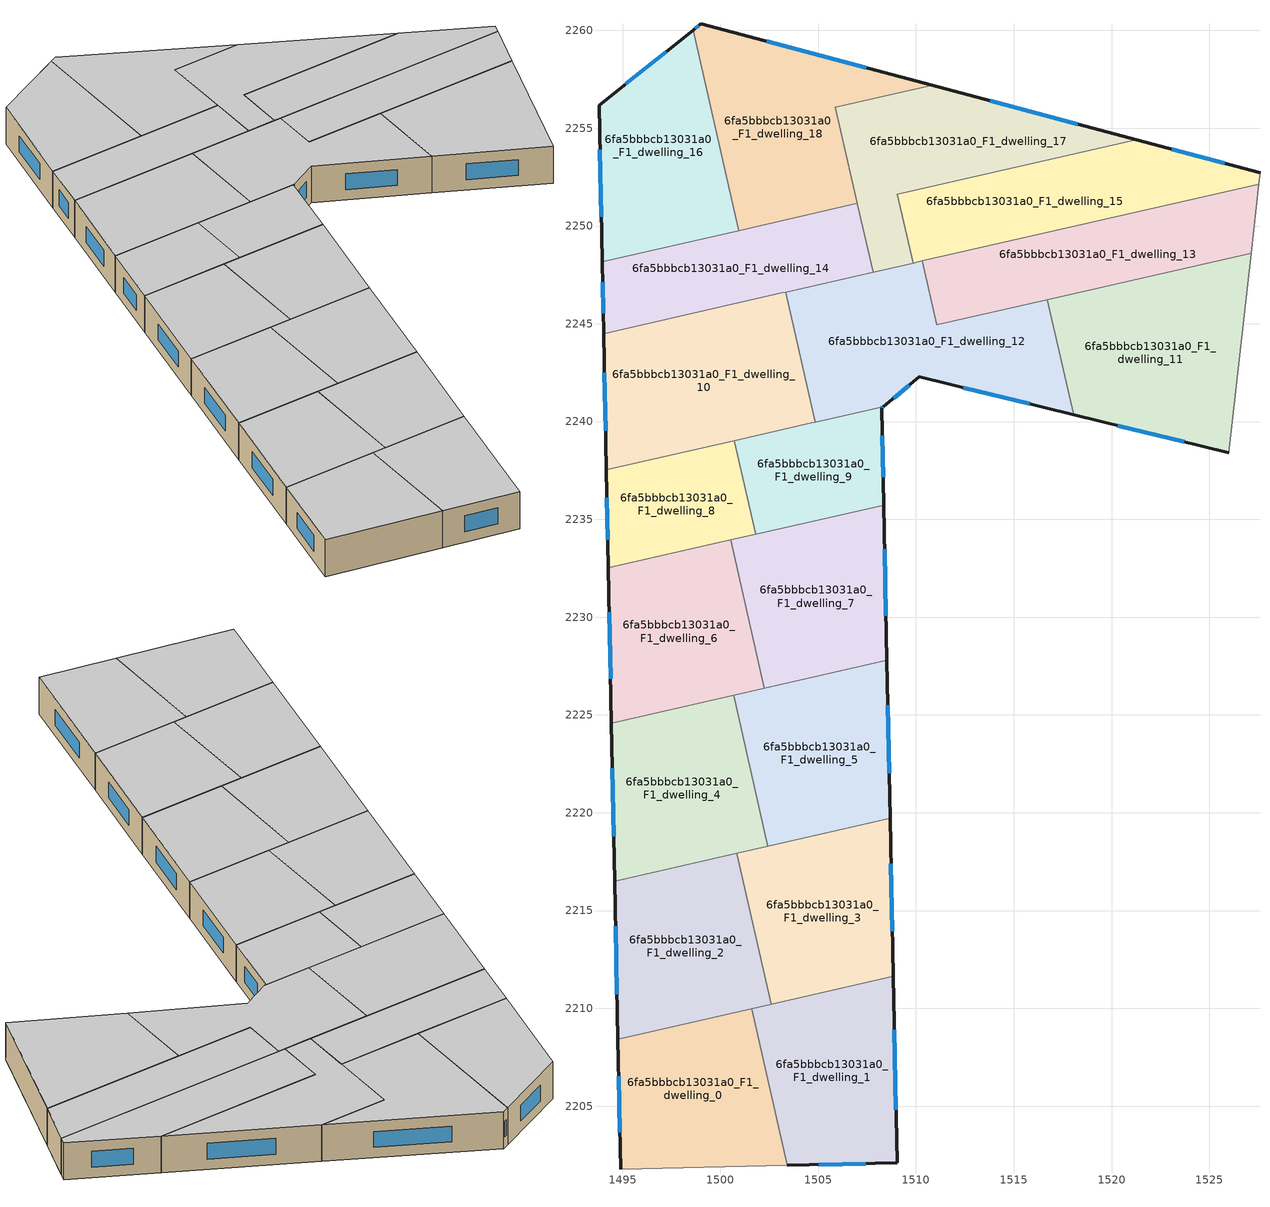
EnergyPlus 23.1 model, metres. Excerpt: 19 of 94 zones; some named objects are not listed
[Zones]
6fa5bbbcb13031a0_F1_dwelling_0
 floor to 6fa5bbbcb13031a0_F0_dwelling_0 (EU_floor_Construction): 1501.61,2209.98 1503.43,2201.97 1494.9,2201.78 1494.76,2208.42 z3
 wall outside (EU_wall_Construction): 1494.76,2208.42 1494.9,2201.78 z3:6
 wall adiabatic (EU_wall_Construction): 1494.9,2201.78 1503.43,2201.97 z3:6
 wall to 6fa5bbbcb13031a0_F1_dwelling_1 (EU_wall_Construction): 1503.43,2201.97 1501.61,2209.98 z3:6
 wall to 6fa5bbbcb13031a0_F1_dwelling_2 (EU_wall_Construction): 1501.61,2209.98 1494.76,2208.42 z3:6
 window (EU_Window_Construction): 1494.8,2206.52 1494.86,2203.68 z3.86:5.14
 ceiling to 6fa5bbbcb13031a0_F2_dwelling_0 (EU_floor_Construction): 1503.43,2201.97 1501.61,2209.98 1494.76,2208.42 1494.9,2201.78 z6
6fa5bbbcb13031a0_F1_dwelling_1
 floor to 6fa5bbbcb13031a0_F0_dwelling_1 (EU_floor_Construction): 1508.84,2211.63 1509.03,2202.1 1503.43,2201.97 1501.61,2209.98 z3
 wall outside (EU_wall_Construction): 1503.43,2201.97 1509.03,2202.1 1508.84,2211.63 z3:6
 wall to 6fa5bbbcb13031a0_F1_dwelling_3 (EU_wall_Construction): 1508.84,2211.63 1502.6,2210.2 z3:6
 wall to 6fa5bbbcb13031a0_F1_dwelling_2 (EU_wall_Construction): 1502.6,2210.21 1501.61,2209.98 z3:6
 window (EU_Window_Construction): 1505.03,2202.01 1507.43,2202.06 / 1508.98,2204.82 1508.9,2208.91 z3.86:5.14
 ceiling to 6fa5bbbcb13031a0_F2_dwelling_1 (EU_floor_Construction): 1509.03,2202.1 1508.84,2211.63 1501.61,2209.98 1503.43,2201.97 z6
6fa5bbbcb13031a0_F1_dwelling_10
 floor to 6fa5bbbcb13031a0_F0_dwelling_10 (EU_floor_Construction): 1503.34,2246.62 1504.86,2239.97 1504.66,2239.93 1494.17,2237.53 1494.03,2244.5 1503.15,2246.58 z3
 wall outside (EU_wall_Construction): 1494.03,2244.5 1494.17,2237.53 z3:6
 wall to 6fa5bbbcb13031a0_F1_dwelling_12 (EU_wall_Construction): 1504.86,2239.97 1503.34,2246.62 z3:6
 wall to 6fa5bbbcb13031a0_F1_dwelling_14 (EU_wall_Construction): 1503.34,2246.62 1503.15,2246.58 1494.03,2244.5 z3:6
 wall to 6fa5bbbcb13031a0_F1_dwelling_9 (EU_wall_Construction): 1500.71,2239.03 1504.66,2239.93 1504.86,2239.97 z3:6
 wall to 6fa5bbbcb13031a0_F1_dwelling_8 (EU_wall_Construction): 1494.17,2237.53 1500.71,2239.03 z3:6
 window (EU_Window_Construction): 1494.07,2242.51 1494.13,2239.52 z3.86:5.14
 ceiling to 6fa5bbbcb13031a0_F2_dwelling_10 (EU_floor_Construction): 1504.66,2239.93 1504.86,2239.97 1503.34,2246.62 1503.15,2246.58 1494.03,2244.5 1494.17,2237.53 z6
6fa5bbbcb13031a0_F1_dwelling_11
 floor to 6fa5bbbcb13031a0_F0_dwelling_11 (EU_floor_Construction): 1527.13,2248.61 1526,2238.4 1518.07,2240.35 1516.72,2246.24 z3
 wall outside (EU_wall_Construction): 1518.07,2240.35 1526,2238.4 z3:6
 wall to 6fa5bbbcb13031a0_F1_dwelling_12 (EU_wall_Construction): 1516.72,2246.24 1518.07,2240.35 z3:6
 wall adiabatic (EU_wall_Construction): 1526,2238.4 1527.13,2248.61 z3:6
 wall to 6fa5bbbcb13031a0_F1_dwelling_13 (EU_wall_Construction): 1527.13,2248.61 1516.72,2246.24 z3:6
 window (EU_Window_Construction): 1520.33,2239.79 1523.73,2238.96 z3.86:5.14
 ceiling to 6fa5bbbcb13031a0_F2_dwelling_11 (EU_floor_Construction): 1526,2238.4 1527.13,2248.61 1516.72,2246.24 1518.07,2240.35 z6
6fa5bbbcb13031a0_F1_dwelling_12
 floor to 6fa5bbbcb13031a0_F0_dwelling_12 (EU_floor_Construction): 1516.72,2246.24 1518.07,2240.35 1510.18,2242.28 1508.34,2240.77 1504.86,2239.97 1503.34,2246.62 1510.33,2248.21 1511.07,2244.95 z3
 wall outside (EU_wall_Construction): 1508.34,2240.77 1510.18,2242.28 1518.07,2240.35 z3:6
 wall to 6fa5bbbcb13031a0_F1_dwelling_13 (EU_wall_Construction): 1516.72,2246.24 1511.07,2244.95 1510.33,2248.21 z3:6
 wall to 6fa5bbbcb13031a0_F1_dwelling_17 (EU_wall_Construction): 1509.86,2248.11 1507.81,2247.64 z3:6
 wall to 6fa5bbbcb13031a0_F1_dwelling_9 (EU_wall_Construction): 1504.86,2239.97 1508.34,2240.77 z3:6
 wall to 6fa5bbbcb13031a0_F1_dwelling_14 (EU_wall_Construction): 1507.81,2247.64 1503.34,2246.62 z3:6
 wall to 6fa5bbbcb13031a0_F1_dwelling_15 (EU_wall_Construction): 1510.33,2248.21 1509.86,2248.11 z3:6
 window (EU_Window_Construction): 1512.43,2241.73 1515.81,2240.9 / 1508.86,2241.2 1509.65,2241.85 z3.86:5.14
 ceiling to 6fa5bbbcb13031a0_F2_dwelling_12 (EU_floor_Construction): 1518.07,2240.35 1516.72,2246.24 1511.07,2244.95 1510.33,2248.21 1503.34,2246.62 1504.86,2239.97 1508.34,2240.77 1510.18,2242.28 z6
6fa5bbbcb13031a0_F1_dwelling_13
 floor to 6fa5bbbcb13031a0_F0_dwelling_13 (EU_floor_Construction): 1527.53,2252.14 1527.13,2248.61 1511.07,2244.95 1510.33,2248.21 z3
 wall adiabatic (EU_wall_Construction): 1527.13,2248.61 1527.53,2252.14 z3:6
 wall to 6fa5bbbcb13031a0_F1_dwelling_15 (EU_wall_Construction): 1527.53,2252.14 1510.33,2248.21 z3:6
 ceiling to 6fa5bbbcb13031a0_F2_dwelling_13 (EU_floor_Construction): 1527.13,2248.61 1527.53,2252.14 1510.33,2248.21 1511.07,2244.95 z6
6fa5bbbcb13031a0_F1_dwelling_14
 floor to 6fa5bbbcb13031a0_F0_dwelling_14 (EU_floor_Construction): 1507,2251.16 1507.81,2247.64 1494.03,2244.5 1493.96,2248.17 z3
 wall outside (EU_wall_Construction): 1493.96,2248.17 1494.03,2244.5 z3:6
 wall to 6fa5bbbcb13031a0_F1_dwelling_17 (EU_wall_Construction): 1507.81,2247.64 1507,2251.15 z3:6
 wall to 6fa5bbbcb13031a0_F1_dwelling_16 (EU_wall_Construction): 1500.94,2249.77 1493.96,2248.17 z3:6
 wall to 6fa5bbbcb13031a0_F1_dwelling_18 (EU_wall_Construction): 1507,2251.16 1500.94,2249.77 z3:6
 window (EU_Window_Construction): 1493.98,2247.12 1494.01,2245.55 z3.86:5.14
 ceiling to 6fa5bbbcb13031a0_F2_dwelling_14 (EU_floor_Construction): 1507.81,2247.64 1507,2251.16 1493.96,2248.17 1494.03,2244.5 z6
6fa5bbbcb13031a0_F1_dwelling_15
 floor to 6fa5bbbcb13031a0_F0_dwelling_15 (EU_floor_Construction): 1527.59,2252.73 1527.53,2252.14 1509.85,2248.11 1509.05,2251.62 1521.27,2254.41 z3
 wall outside (EU_wall_Construction): 1527.59,2252.73 1521.27,2254.41 z3:6
 wall to 6fa5bbbcb13031a0_F1_dwelling_17 (EU_wall_Construction): 1521.27,2254.41 1509.05,2251.62 1509.85,2248.11 z3:6
 wall adiabatic (EU_wall_Construction): 1527.53,2252.14 1527.59,2252.73 z3:6
 window (EU_Window_Construction): 1525.79,2253.21 1523.07,2253.93 z3.86:5.14
 ceiling to 6fa5bbbcb13031a0_F2_dwelling_15 (EU_floor_Construction): 1527.53,2252.14 1527.59,2252.73 1521.27,2254.41 1509.05,2251.62 1509.85,2248.11 z6
6fa5bbbcb13031a0_F1_dwelling_16
 floor to 6fa5bbbcb13031a0_F0_dwelling_16 (EU_floor_Construction): 1498.6,2260.01 1500.94,2249.77 1493.96,2248.17 1493.79,2256.18 z3
 wall outside (EU_wall_Construction): 1498.6,2260.01 1493.79,2256.18 1493.96,2248.17 z3:6
 wall to 6fa5bbbcb13031a0_F1_dwelling_18 (EU_wall_Construction): 1500.94,2249.77 1498.6,2260.01 z3:6
 window (EU_Window_Construction): 1497.23,2258.92 1495.17,2257.27 / 1493.84,2253.89 1493.91,2250.46 z3.86:5.14
 ceiling to 6fa5bbbcb13031a0_F2_dwelling_16 (EU_floor_Construction): 1500.94,2249.77 1498.6,2260.01 1493.79,2256.18 1493.96,2248.17 z6
6fa5bbbcb13031a0_F1_dwelling_17
 floor to 6fa5bbbcb13031a0_F0_dwelling_17 (EU_floor_Construction): 1521.27,2254.41 1509.05,2251.62 1509.85,2248.11 1507.81,2247.64 1505.88,2256.06 1510.82,2257.19 z3
 wall outside (EU_wall_Construction): 1521.27,2254.41 1510.82,2257.19 z3:6
 wall to 6fa5bbbcb13031a0_F1_dwelling_18 (EU_wall_Construction): 1510.82,2257.19 1505.88,2256.06 1507,2251.16 z3:6
 window (EU_Window_Construction): 1518.28,2255.2 1513.81,2256.39 z3.86:5.14
 ceiling to 6fa5bbbcb13031a0_F2_dwelling_17 (EU_floor_Construction): 1521.27,2254.41 1510.82,2257.19 1505.88,2256.06 1507.81,2247.64 1509.85,2248.11 1509.05,2251.62 z6
6fa5bbbcb13031a0_F1_dwelling_18
 floor to 6fa5bbbcb13031a0_F0_dwelling_18 (EU_floor_Construction): 1510.82,2257.19 1505.88,2256.06 1507,2251.16 1500.94,2249.77 1498.6,2260.01 1499.01,2260.33 z3
 wall outside (EU_wall_Construction): 1510.82,2257.19 1499.01,2260.33 1498.6,2260.01 z3:6
 window (EU_Window_Construction): 1498.89,2260.24 1498.72,2260.1 / 1507.45,2258.09 1502.38,2259.43 z3.86:5.14
 ceiling to 6fa5bbbcb13031a0_F2_dwelling_18 (EU_floor_Construction): 1507,2251.16 1505.88,2256.06 1510.82,2257.19 1499.01,2260.33 1498.6,2260.01 1500.94,2249.77 z6
6fa5bbbcb13031a0_F1_dwelling_2
 floor to 6fa5bbbcb13031a0_F0_dwelling_2 (EU_floor_Construction): 1500.84,2217.92 1502.6,2210.21 1494.76,2208.42 1494.6,2216.5 z3
 wall outside (EU_wall_Construction): 1494.6,2216.5 1494.76,2208.42 z3:6
 wall to 6fa5bbbcb13031a0_F1_dwelling_3 (EU_wall_Construction): 1502.6,2210.21 1500.84,2217.92 z3:6
 wall to 6fa5bbbcb13031a0_F1_dwelling_4 (EU_wall_Construction): 1500.84,2217.92 1494.6,2216.5 z3:6
 window (EU_Window_Construction): 1494.64,2214.19 1494.71,2210.73 z3.86:5.14
 ceiling to 6fa5bbbcb13031a0_F2_dwelling_2 (EU_floor_Construction): 1502.6,2210.21 1500.84,2217.92 1494.6,2216.5 1494.76,2208.42 z6
6fa5bbbcb13031a0_F1_dwelling_3
 floor to 6fa5bbbcb13031a0_F0_dwelling_3 (EU_floor_Construction): 1508.67,2219.71 1508.84,2211.63 1502.6,2210.21 1500.84,2217.92 z3
 wall outside (EU_wall_Construction): 1508.84,2211.63 1508.67,2219.71 z3:6
 wall to 6fa5bbbcb13031a0_F1_dwelling_5 (EU_wall_Construction): 1508.67,2219.71 1502.44,2218.29 z3:6
 wall to 6fa5bbbcb13031a0_F1_dwelling_4 (EU_wall_Construction): 1502.43,2218.29 1500.84,2217.92 z3:6
 window (EU_Window_Construction): 1508.79,2213.94 1508.72,2217.4 z3.86:5.14
 ceiling to 6fa5bbbcb13031a0_F2_dwelling_3 (EU_floor_Construction): 1508.84,2211.63 1508.67,2219.71 1500.84,2217.92 1502.6,2210.21 z6
6fa5bbbcb13031a0_F1_dwelling_4
 floor to 6fa5bbbcb13031a0_F0_dwelling_4 (EU_floor_Construction): 1500.67,2226.01 1502.43,2218.29 1494.6,2216.5 1494.43,2224.58 z3
 wall outside (EU_wall_Construction): 1494.43,2224.58 1494.6,2216.5 z3:6
 wall to 6fa5bbbcb13031a0_F1_dwelling_5 (EU_wall_Construction): 1502.43,2218.29 1500.67,2226.01 z3:6
 wall to 6fa5bbbcb13031a0_F1_dwelling_6 (EU_wall_Construction): 1500.67,2226.01 1494.43,2224.58 z3:6
 window (EU_Window_Construction): 1494.48,2222.27 1494.55,2218.81 z3.86:5.14
 ceiling to 6fa5bbbcb13031a0_F2_dwelling_4 (EU_floor_Construction): 1502.43,2218.29 1500.67,2226.01 1494.43,2224.58 1494.6,2216.5 z6
6fa5bbbcb13031a0_F1_dwelling_5
 floor to 6fa5bbbcb13031a0_F0_dwelling_5 (EU_floor_Construction): 1508.51,2227.8 1508.67,2219.71 1502.43,2218.29 1500.67,2226.01 z3
 wall outside (EU_wall_Construction): 1508.67,2219.71 1508.51,2227.8 z3:6
 wall to 6fa5bbbcb13031a0_F1_dwelling_7 (EU_wall_Construction): 1508.51,2227.8 1502.26,2226.37 z3:6
 wall to 6fa5bbbcb13031a0_F1_dwelling_6 (EU_wall_Construction): 1502.26,2226.37 1500.67,2226.01 z3:6
 window (EU_Window_Construction): 1508.63,2222.02 1508.56,2225.49 z3.86:5.14
 ceiling to 6fa5bbbcb13031a0_F2_dwelling_5 (EU_floor_Construction): 1508.67,2219.71 1508.51,2227.8 1500.67,2226.01 1502.43,2218.29 z6
6fa5bbbcb13031a0_F1_dwelling_6
 floor to 6fa5bbbcb13031a0_F0_dwelling_6 (EU_floor_Construction): 1500.53,2233.95 1502.26,2226.37 1494.43,2224.58 1494.27,2232.52 z3
 wall outside (EU_wall_Construction): 1494.27,2232.52 1494.43,2224.58 z3:6
 wall to 6fa5bbbcb13031a0_F1_dwelling_7 (EU_wall_Construction): 1502.26,2226.37 1500.53,2233.95 z3:6
 wall to 6fa5bbbcb13031a0_F1_dwelling_8 (EU_wall_Construction): 1500.53,2233.95 1494.27,2232.52 z3:6
 window (EU_Window_Construction): 1494.32,2230.25 1494.39,2226.85 z3.86:5.14
 ceiling to 6fa5bbbcb13031a0_F2_dwelling_6 (EU_floor_Construction): 1502.26,2226.37 1500.53,2233.95 1494.27,2232.52 1494.43,2224.58 z6
6fa5bbbcb13031a0_F1_dwelling_7
 floor to 6fa5bbbcb13031a0_F0_dwelling_7 (EU_floor_Construction): 1508.35,2235.74 1508.51,2227.8 1502.26,2226.37 1500.53,2233.95 z3
 wall outside (EU_wall_Construction): 1508.51,2227.8 1508.35,2235.74 z3:6
 wall to 6fa5bbbcb13031a0_F1_dwelling_9 (EU_wall_Construction): 1508.35,2235.74 1501.81,2234.24 z3:6
 wall to 6fa5bbbcb13031a0_F1_dwelling_8 (EU_wall_Construction): 1501.81,2234.24 1500.53,2233.95 z3:6
 window (EU_Window_Construction): 1508.46,2230.06 1508.39,2233.47 z3.86:5.14
 ceiling to 6fa5bbbcb13031a0_F2_dwelling_7 (EU_floor_Construction): 1508.51,2227.8 1508.35,2235.74 1500.53,2233.95 1502.26,2226.37 z6
6fa5bbbcb13031a0_F1_dwelling_8
 floor to 6fa5bbbcb13031a0_F0_dwelling_8 (EU_floor_Construction): 1500.71,2239.03 1501.81,2234.24 1494.27,2232.52 1494.17,2237.53 z3
 wall outside (EU_wall_Construction): 1494.17,2237.53 1494.27,2232.52 z3:6
 wall to 6fa5bbbcb13031a0_F1_dwelling_9 (EU_wall_Construction): 1501.81,2234.24 1500.71,2239.03 z3:6
 window (EU_Window_Construction): 1494.2,2236.1 1494.24,2233.95 z3.86:5.14
 ceiling to 6fa5bbbcb13031a0_F2_dwelling_8 (EU_floor_Construction): 1501.81,2234.24 1500.71,2239.03 1494.17,2237.53 1494.27,2232.52 z6
6fa5bbbcb13031a0_F1_dwelling_9
 floor to 6fa5bbbcb13031a0_F0_dwelling_9 (EU_floor_Construction): 1508.34,2240.77 1508.25,2240.69 1508.35,2235.74 1501.81,2234.24 1500.71,2239.03 z3
 wall outside (EU_wall_Construction): 1508.35,2235.74 1508.25,2240.69 1508.34,2240.77 z3:6
 window (EU_Window_Construction): 1508.27,2240.71 1508.31,2240.75 / 1508.32,2237.15 1508.27,2239.28 z3.86:5.14
 ceiling to 6fa5bbbcb13031a0_F2_dwelling_9 (EU_floor_Construction): 1508.35,2235.74 1508.25,2240.69 1508.34,2240.77 1500.71,2239.03 1501.81,2234.24 z6
[Building]
EU S2 Campaign: North Axis=0; Terrain=City; Solar Distribution=FullExterior
[Site:Location]
Helsinki-Vantaa.AP: Latitude=60.317; Longitude=24.963; Time Zone=2; Elevation=54.6
[SizingPeriod:WeatherFileDays]
AnnualSizingPeriod: Begin Month=1; Begin Day of Month=1; End Month=12; End Day of Month=31; Day of Week for Start Day=Monday; Use Weather File Daylight Saving Period=No; Use Weather File Rain and Snow Indicators=No
[MATERIAL]
EU_InternalMass_Material: Roughness=MediumRough; Thickness=0.1; Conductivity=1; Density=1800; Specific Heat=900; Thermal Absorptance=0.9; Solar Absorptance=0.7; Visible Absorptance=0.7
[MATERIAL:NOMASS] Roughness=MediumRough; Thermal Absorptance=0.9; Solar Absorptance=0.7; Visible Absorptance=0.7
Name | Thermal Resistance
EU_wall_NoMass | 1.10183
EU_floor_NoMass | 1.70606
[WINDOWMATERIAL:SIMPLEGLAZINGSYSTEM]
EU_Window_SimpleGlazing: UFactor=3.11035; Solar Heat Gain Coefficient=0.8; Visible Transmittance=0.8
[CONSTRUCTION]
EU_wall_Construction: EU_wall_NoMass
EU_floor_Construction: EU_floor_NoMass
EU_Window_Construction: EU_Window_SimpleGlazing
EU_InternalMass_Construction: EU_InternalMass_Material
[ZONE] Type=1; Multiplier=1; Ceiling Height=autocalculate; Floor Area=autocalculate; Part of Total Floor Area=Yes
Name | Volume
6fa5bbbcb13031a0_F1_dwelling_0 | 171.475
6fa5bbbcb13031a0_F1_dwelling_1; 6fa5bbbcb13031a0_F1_dwelling_16 | 171.489
6fa5bbbcb13031a0_F1_dwelling_10 | 209.736
6fa5bbbcb13031a0_F1_dwelling_11 | 221.567
6fa5bbbcb13031a0_F1_dwelling_12 | 219.722
6fa5bbbcb13031a0_F1_dwelling_13 | 171.511
6fa5bbbcb13031a0_F1_dwelling_14 | 148.781
6fa5bbbcb13031a0_F1_dwelling_15 | 171.483
6fa5bbbcb13031a0_F1_dwelling_17 | 171.484
6fa5bbbcb13031a0_F1_dwelling_18 | 194.187
6fa5bbbcb13031a0_F1_dwelling_2 | 171.497
6fa5bbbcb13031a0_F1_dwelling_3 | 171.502
6fa5bbbcb13031a0_F1_dwelling_4 | 171.473
6fa5bbbcb13031a0_F1_dwelling_5 | 171.477
6fa5bbbcb13031a0_F1_dwelling_6 | 168.4
6fa5bbbcb13031a0_F1_dwelling_7 | 168.394
6fa5bbbcb13031a0_F1_dwelling_8 | 106.294
6fa5bbbcb13031a0_F1_dwelling_9 | 106.289
[INTERNALMASS] Construction=EU_InternalMass_Construction
Name | Zone or ZoneList | Surface Area
6fa5bbbcb13031a0_F1_dwelling_0_EU_InternalMass | 6fa5bbbcb13031a0_F1_dwelling_0 | 57.157
6fa5bbbcb13031a0_F1_dwelling_1_EU_InternalMass | 6fa5bbbcb13031a0_F1_dwelling_1 | 57.1641
6fa5bbbcb13031a0_F1_dwelling_2_EU_InternalMass | 6fa5bbbcb13031a0_F1_dwelling_2 | 57.1657
6fa5bbbcb13031a0_F1_dwelling_3_EU_InternalMass | 6fa5bbbcb13031a0_F1_dwelling_3 | 57.1694
6fa5bbbcb13031a0_F1_dwelling_4_EU_InternalMass | 6fa5bbbcb13031a0_F1_dwelling_4 | 57.1559
6fa5bbbcb13031a0_F1_dwelling_5_EU_InternalMass | 6fa5bbbcb13031a0_F1_dwelling_5 | 57.1566
6fa5bbbcb13031a0_F1_dwelling_6_EU_InternalMass | 6fa5bbbcb13031a0_F1_dwelling_6 | 56.1335
6fa5bbbcb13031a0_F1_dwelling_7_EU_InternalMass | 6fa5bbbcb13031a0_F1_dwelling_7 | 56.1311
6fa5bbbcb13031a0_F1_dwelling_8_EU_InternalMass | 6fa5bbbcb13031a0_F1_dwelling_8 | 35.4298
6fa5bbbcb13031a0_F1_dwelling_9_EU_InternalMass | 6fa5bbbcb13031a0_F1_dwelling_9 | 35.4302
6fa5bbbcb13031a0_F1_dwelling_10_EU_InternalMass | 6fa5bbbcb13031a0_F1_dwelling_10 | 69.9133
6fa5bbbcb13031a0_F1_dwelling_11_EU_InternalMass | 6fa5bbbcb13031a0_F1_dwelling_11 | 73.8579
6fa5bbbcb13031a0_F1_dwelling_12_EU_InternalMass | 6fa5bbbcb13031a0_F1_dwelling_12 | 73.2445
6fa5bbbcb13031a0_F1_dwelling_13_EU_InternalMass | 6fa5bbbcb13031a0_F1_dwelling_13 | 57.1706
6fa5bbbcb13031a0_F1_dwelling_14_EU_InternalMass | 6fa5bbbcb13031a0_F1_dwelling_14 | 49.5892
6fa5bbbcb13031a0_F1_dwelling_15_EU_InternalMass | 6fa5bbbcb13031a0_F1_dwelling_15 | 57.1594
6fa5bbbcb13031a0_F1_dwelling_16_EU_InternalMass | 6fa5bbbcb13031a0_F1_dwelling_16 | 57.1629
6fa5bbbcb13031a0_F1_dwelling_17_EU_InternalMass | 6fa5bbbcb13031a0_F1_dwelling_17 | 57.1611
6fa5bbbcb13031a0_F1_dwelling_18_EU_InternalMass | 6fa5bbbcb13031a0_F1_dwelling_18 | 64.7305
[OTHEREQUIPMENT] Fuel Type=Electricity; Design Level Calculation Method=Watts/Area; Power per Zone Floor Area=1; Fraction Latent=0; Fraction Radiant=0; Fraction Lost=0; Carbon Dioxide Generation Rate=0; EndUse Subcategory=EU_Step8_InternalGains
Name | Zone or ZoneList or Space or SpaceList | Schedule
EU_Step8_InternalGain_6fa5bbbcb13031a0_F1_dwelling_0_f000 | 6fa5bbbcb13031a0_F1_dwelling_0 | EU_Step8_GainSchedule_6fa5bbbcb13031a0_F1_dwelling_0_f000
EU_Step8_InternalGain_6fa5bbbcb13031a0_F1_dwelling_1_f000 | 6fa5bbbcb13031a0_F1_dwelling_1 | EU_Step8_GainSchedule_6fa5bbbcb13031a0_F1_dwelling_1_f000
EU_Step8_InternalGain_6fa5bbbcb13031a0_F1_dwelling_2_f000 | 6fa5bbbcb13031a0_F1_dwelling_2 | EU_Step8_GainSchedule_6fa5bbbcb13031a0_F1_dwelling_2_f000
EU_Step8_InternalGain_6fa5bbbcb13031a0_F1_dwelling_3_f000 | 6fa5bbbcb13031a0_F1_dwelling_3 | EU_Step8_GainSchedule_6fa5bbbcb13031a0_F1_dwelling_3_f000
EU_Step8_InternalGain_6fa5bbbcb13031a0_F1_dwelling_4_f000 | 6fa5bbbcb13031a0_F1_dwelling_4 | EU_Step8_GainSchedule_6fa5bbbcb13031a0_F1_dwelling_4_f000
EU_Step8_InternalGain_6fa5bbbcb13031a0_F1_dwelling_5_f000 | 6fa5bbbcb13031a0_F1_dwelling_5 | EU_Step8_GainSchedule_6fa5bbbcb13031a0_F1_dwelling_5_f000
EU_Step8_InternalGain_6fa5bbbcb13031a0_F1_dwelling_6_f000 | 6fa5bbbcb13031a0_F1_dwelling_6 | EU_Step8_GainSchedule_6fa5bbbcb13031a0_F1_dwelling_6_f000
EU_Step8_InternalGain_6fa5bbbcb13031a0_F1_dwelling_7_f000 | 6fa5bbbcb13031a0_F1_dwelling_7 | EU_Step8_GainSchedule_6fa5bbbcb13031a0_F1_dwelling_7_f000
EU_Step8_InternalGain_6fa5bbbcb13031a0_F1_dwelling_8_f000 | 6fa5bbbcb13031a0_F1_dwelling_8 | EU_Step8_GainSchedule_6fa5bbbcb13031a0_F1_dwelling_8_f000
EU_Step8_InternalGain_6fa5bbbcb13031a0_F1_dwelling_9_f000 | 6fa5bbbcb13031a0_F1_dwelling_9 | EU_Step8_GainSchedule_6fa5bbbcb13031a0_F1_dwelling_9_f000
EU_Step8_InternalGain_6fa5bbbcb13031a0_F1_dwelling_10_f000 | 6fa5bbbcb13031a0_F1_dwelling_10 | EU_Step8_GainSchedule_6fa5bbbcb13031a0_F1_dwelling_10_f000
EU_Step8_InternalGain_6fa5bbbcb13031a0_F1_dwelling_11_f000 | 6fa5bbbcb13031a0_F1_dwelling_11 | EU_Step8_GainSchedule_6fa5bbbcb13031a0_F1_dwelling_11_f000
EU_Step8_InternalGain_6fa5bbbcb13031a0_F1_dwelling_12_f000 | 6fa5bbbcb13031a0_F1_dwelling_12 | EU_Step8_GainSchedule_6fa5bbbcb13031a0_F1_dwelling_12_f000
EU_Step8_InternalGain_6fa5bbbcb13031a0_F1_dwelling_13_f000 | 6fa5bbbcb13031a0_F1_dwelling_13 | EU_Step8_GainSchedule_6fa5bbbcb13031a0_F1_dwelling_13_f000
EU_Step8_InternalGain_6fa5bbbcb13031a0_F1_dwelling_14_f000 | 6fa5bbbcb13031a0_F1_dwelling_14 | EU_Step8_GainSchedule_6fa5bbbcb13031a0_F1_dwelling_14_f000
EU_Step8_InternalGain_6fa5bbbcb13031a0_F1_dwelling_15_f000 | 6fa5bbbcb13031a0_F1_dwelling_15 | EU_Step8_GainSchedule_6fa5bbbcb13031a0_F1_dwelling_15_f000
EU_Step8_InternalGain_6fa5bbbcb13031a0_F1_dwelling_16_f000 | 6fa5bbbcb13031a0_F1_dwelling_16 | EU_Step8_GainSchedule_6fa5bbbcb13031a0_F1_dwelling_16_f000
EU_Step8_InternalGain_6fa5bbbcb13031a0_F1_dwelling_17_f000 | 6fa5bbbcb13031a0_F1_dwelling_17 | EU_Step8_GainSchedule_6fa5bbbcb13031a0_F1_dwelling_17_f000
EU_Step8_InternalGain_6fa5bbbcb13031a0_F1_dwelling_18_f000 | 6fa5bbbcb13031a0_F1_dwelling_18 | EU_Step8_GainSchedule_6fa5bbbcb13031a0_F1_dwelling_18_f000
[ZONEVENTILATION:DESIGNFLOWRATE] Schedule=EU_AlwaysOn; Design Flow Rate Calculation Method=AirChanges/Hour; Air Changes per Hour=0.756316; Ventilation Type=Natural; Fan Pressure Rise=0; Fan Total Efficiency=1; Constant Term Coefficient=1; Temperature Term Coefficient=0; Velocity Term Coefficient=0; Velocity Squared Term Coefficient=0; Minimum Indoor Temperature=-100; Maximum Indoor Temperature=100; Delta Temperature=-100; Minimum Outdoor Temperature=-100; Maximum Outdoor Temperature=100; Maximum Wind Speed=40
Name | Zone or ZoneList or Space or SpaceList
EU_ConstantAir_6fa5bbbcb13031a0_F1_dwelling_0 | 6fa5bbbcb13031a0_F1_dwelling_0
EU_ConstantAir_6fa5bbbcb13031a0_F1_dwelling_1 | 6fa5bbbcb13031a0_F1_dwelling_1
EU_ConstantAir_6fa5bbbcb13031a0_F1_dwelling_2 | 6fa5bbbcb13031a0_F1_dwelling_2
EU_ConstantAir_6fa5bbbcb13031a0_F1_dwelling_3 | 6fa5bbbcb13031a0_F1_dwelling_3
EU_ConstantAir_6fa5bbbcb13031a0_F1_dwelling_4 | 6fa5bbbcb13031a0_F1_dwelling_4
EU_ConstantAir_6fa5bbbcb13031a0_F1_dwelling_5 | 6fa5bbbcb13031a0_F1_dwelling_5
EU_ConstantAir_6fa5bbbcb13031a0_F1_dwelling_6 | 6fa5bbbcb13031a0_F1_dwelling_6
EU_ConstantAir_6fa5bbbcb13031a0_F1_dwelling_7 | 6fa5bbbcb13031a0_F1_dwelling_7
EU_ConstantAir_6fa5bbbcb13031a0_F1_dwelling_8 | 6fa5bbbcb13031a0_F1_dwelling_8
EU_ConstantAir_6fa5bbbcb13031a0_F1_dwelling_9 | 6fa5bbbcb13031a0_F1_dwelling_9
EU_ConstantAir_6fa5bbbcb13031a0_F1_dwelling_10 | 6fa5bbbcb13031a0_F1_dwelling_10
EU_ConstantAir_6fa5bbbcb13031a0_F1_dwelling_11 | 6fa5bbbcb13031a0_F1_dwelling_11
EU_ConstantAir_6fa5bbbcb13031a0_F1_dwelling_12 | 6fa5bbbcb13031a0_F1_dwelling_12
EU_ConstantAir_6fa5bbbcb13031a0_F1_dwelling_13 | 6fa5bbbcb13031a0_F1_dwelling_13
EU_ConstantAir_6fa5bbbcb13031a0_F1_dwelling_14 | 6fa5bbbcb13031a0_F1_dwelling_14
EU_ConstantAir_6fa5bbbcb13031a0_F1_dwelling_15 | 6fa5bbbcb13031a0_F1_dwelling_15
EU_ConstantAir_6fa5bbbcb13031a0_F1_dwelling_16 | 6fa5bbbcb13031a0_F1_dwelling_16
EU_ConstantAir_6fa5bbbcb13031a0_F1_dwelling_17 | 6fa5bbbcb13031a0_F1_dwelling_17
EU_ConstantAir_6fa5bbbcb13031a0_F1_dwelling_18 | 6fa5bbbcb13031a0_F1_dwelling_18
[HVACTEMPLATE:ZONE:IDEALLOADSAIRSYSTEM] System Availability Schedule=EU_AlwaysOn; Maximum Heating Supply Air Temperature=50; Minimum Cooling Supply Air Temperature=13; Maximum Heating Supply Air Humidity Ratio=0.0156; Minimum Cooling Supply Air Humidity Ratio=0.0077; Heating Limit=NoLimit; Cooling Limit=NoLimit; Heating Availability Schedule=EU_AlwaysOn; Cooling Availability Schedule=EU_CoolingOff; Dehumidification Control Type=ConstantSensibleHeatRatio; Cooling Sensible Heat Ratio=0.7; Dehumidification Setpoint=60; Humidification Control Type=None; Humidification Setpoint=30; Outdoor Air Method=None; Outdoor Air Flow Rate per Person=0.00944; Outdoor Air Flow Rate per Zone Floor Area=0; Outdoor Air Flow Rate per Zone=0; Demand Controlled Ventilation Type=None; Outdoor Air Economizer Type=NoEconomizer; Heat Recovery Type=None; Sensible Heat Recovery Effectiveness=0.7; Latent Heat Recovery Effectiveness=0.65
Name | Template Thermostat
6fa5bbbcb13031a0_F1_dwelling_0 | EU_HeatOnly_6fa5bbbcb13031a0_F1_dwelling_0
6fa5bbbcb13031a0_F1_dwelling_1 | EU_HeatOnly_6fa5bbbcb13031a0_F1_dwelling_1
6fa5bbbcb13031a0_F1_dwelling_2 | EU_HeatOnly_6fa5bbbcb13031a0_F1_dwelling_2
6fa5bbbcb13031a0_F1_dwelling_3 | EU_HeatOnly_6fa5bbbcb13031a0_F1_dwelling_3
6fa5bbbcb13031a0_F1_dwelling_4 | EU_HeatOnly_6fa5bbbcb13031a0_F1_dwelling_4
6fa5bbbcb13031a0_F1_dwelling_5 | EU_HeatOnly_6fa5bbbcb13031a0_F1_dwelling_5
6fa5bbbcb13031a0_F1_dwelling_6 | EU_HeatOnly_6fa5bbbcb13031a0_F1_dwelling_6
6fa5bbbcb13031a0_F1_dwelling_7 | EU_HeatOnly_6fa5bbbcb13031a0_F1_dwelling_7
6fa5bbbcb13031a0_F1_dwelling_8 | EU_HeatOnly_6fa5bbbcb13031a0_F1_dwelling_8
6fa5bbbcb13031a0_F1_dwelling_9 | EU_HeatOnly_6fa5bbbcb13031a0_F1_dwelling_9
6fa5bbbcb13031a0_F1_dwelling_10 | EU_HeatOnly_6fa5bbbcb13031a0_F1_dwelling_10
6fa5bbbcb13031a0_F1_dwelling_11 | EU_HeatOnly_6fa5bbbcb13031a0_F1_dwelling_11
6fa5bbbcb13031a0_F1_dwelling_12 | EU_HeatOnly_6fa5bbbcb13031a0_F1_dwelling_12
6fa5bbbcb13031a0_F1_dwelling_13 | EU_HeatOnly_6fa5bbbcb13031a0_F1_dwelling_13
6fa5bbbcb13031a0_F1_dwelling_14 | EU_HeatOnly_6fa5bbbcb13031a0_F1_dwelling_14
6fa5bbbcb13031a0_F1_dwelling_15 | EU_HeatOnly_6fa5bbbcb13031a0_F1_dwelling_15
6fa5bbbcb13031a0_F1_dwelling_16 | EU_HeatOnly_6fa5bbbcb13031a0_F1_dwelling_16
6fa5bbbcb13031a0_F1_dwelling_17 | EU_HeatOnly_6fa5bbbcb13031a0_F1_dwelling_17
6fa5bbbcb13031a0_F1_dwelling_18 | EU_HeatOnly_6fa5bbbcb13031a0_F1_dwelling_18
[SIZING:ZONE] Zone Cooling Design Supply Air Temperature Input Method=SupplyAirTemperature; Zone Cooling Design Supply Air Temperature=13; Zone Heating Design Supply Air Temperature Input Method=SupplyAirTemperature; Zone Heating Design Supply Air Temperature=50; Zone Cooling Design Supply Air Humidity Ratio=0.008; Zone Heating Design Supply Air Humidity Ratio=0.008; Cooling Design Air Flow Method=DesignDay; Cooling Design Air Flow Rate=0; Cooling Minimum Air Flow per Zone Floor Area=0.000762; Cooling Minimum Air Flow=0; Cooling Minimum Air Flow Fraction=0.2; Heating Design Air Flow Method=DesignDay; Heating Design Air Flow Rate=0; Heating Maximum Air Flow per Zone Floor Area=0.002032; Heating Maximum Air Flow=0.141576; Heating Maximum Air Flow Fraction=0.3; Account for Dedicated Outdoor Air System=No; Dedicated Outdoor Air System Control Strategy=NeutralSupplyAir; Dedicated Outdoor Air Low Setpoint Temperature for Design=autosize; Dedicated Outdoor Air High Setpoint Temperature for Design=autosize; Zone Load Sizing Method=Sensible Load Only No Latent Load; Zone Latent Cooling Design Supply Air Humidity Ratio Input Method=HumidityRatioDifference; Zone Cooling Design Supply Air Humidity Ratio Difference=0.005; Zone Latent Heating Design Supply Air Humidity Ratio Input Method=HumidityRatioDifference; Zone Humidification Design Supply Air Humidity Ratio Difference=0.005
6fa5bbbcb13031a0_F1_dwelling_0; 6fa5bbbcb13031a0_F1_dwelling_1; 6fa5bbbcb13031a0_F1_dwelling_2; 6fa5bbbcb13031a0_F1_dwelling_3; 6fa5bbbcb13031a0_F1_dwelling_4; 6fa5bbbcb13031a0_F1_dwelling_5; 6fa5bbbcb13031a0_F1_dwelling_6; 6fa5bbbcb13031a0_F1_dwelling_7; 6fa5bbbcb13031a0_F1_dwelling_8; 6fa5bbbcb13031a0_F1_dwelling_9; 6fa5bbbcb13031a0_F1_dwelling_10; 6fa5bbbcb13031a0_F1_dwelling_11; 6fa5bbbcb13031a0_F1_dwelling_12; 6fa5bbbcb13031a0_F1_dwelling_13; 6fa5bbbcb13031a0_F1_dwelling_14; 6fa5bbbcb13031a0_F1_dwelling_15; 6fa5bbbcb13031a0_F1_dwelling_16; 6fa5bbbcb13031a0_F1_dwelling_17; 6fa5bbbcb13031a0_F1_dwelling_18
[SCHEDULE:CONSTANT]
Name | Hourly Value
EU_AlwaysOn | 1
EU_CoolingOff | 0
[SCHEDULE:FILE] Column Number=1; Rows to Skip at Top=0; Number of Hours of Data=8760; Column Separator=Comma; Interpolate to Timestep=No; Minutes per Item=60; Adjust Schedule for Daylight Savings=Yes
Name | File
EU_Step8_GainSchedule_6fa5bbbcb13031a0_F1_dwelling_0_f000 | ../../schedules/6fa5bbbcb13031a0/6fa5bbbcb13031a0_F1_dwelling_0_f000_gain.csv
EU_Step8_GainSchedule_6fa5bbbcb13031a0_F1_dwelling_1_f000 | ../../schedules/6fa5bbbcb13031a0/6fa5bbbcb13031a0_F1_dwelling_1_f000_gain.csv
EU_Step8_GainSchedule_6fa5bbbcb13031a0_F1_dwelling_2_f000 | ../../schedules/6fa5bbbcb13031a0/6fa5bbbcb13031a0_F1_dwelling_2_f000_gain.csv
EU_Step8_GainSchedule_6fa5bbbcb13031a0_F1_dwelling_3_f000 | ../../schedules/6fa5bbbcb13031a0/6fa5bbbcb13031a0_F1_dwelling_3_f000_gain.csv
EU_Step8_GainSchedule_6fa5bbbcb13031a0_F1_dwelling_4_f000 | ../../schedules/6fa5bbbcb13031a0/6fa5bbbcb13031a0_F1_dwelling_4_f000_gain.csv
EU_Step8_GainSchedule_6fa5bbbcb13031a0_F1_dwelling_5_f000 | ../../schedules/6fa5bbbcb13031a0/6fa5bbbcb13031a0_F1_dwelling_5_f000_gain.csv
EU_Step8_GainSchedule_6fa5bbbcb13031a0_F1_dwelling_6_f000 | ../../schedules/6fa5bbbcb13031a0/6fa5bbbcb13031a0_F1_dwelling_6_f000_gain.csv
EU_Step8_GainSchedule_6fa5bbbcb13031a0_F1_dwelling_7_f000 | ../../schedules/6fa5bbbcb13031a0/6fa5bbbcb13031a0_F1_dwelling_7_f000_gain.csv
EU_Step8_GainSchedule_6fa5bbbcb13031a0_F1_dwelling_8_f000 | ../../schedules/6fa5bbbcb13031a0/6fa5bbbcb13031a0_F1_dwelling_8_f000_gain.csv
EU_Step8_GainSchedule_6fa5bbbcb13031a0_F1_dwelling_9_f000 | ../../schedules/6fa5bbbcb13031a0/6fa5bbbcb13031a0_F1_dwelling_9_f000_gain.csv
EU_Step8_GainSchedule_6fa5bbbcb13031a0_F1_dwelling_10_f000 | ../../schedules/6fa5bbbcb13031a0/6fa5bbbcb13031a0_F1_dwelling_10_f000_gain.csv
EU_Step8_GainSchedule_6fa5bbbcb13031a0_F1_dwelling_11_f000 | ../../schedules/6fa5bbbcb13031a0/6fa5bbbcb13031a0_F1_dwelling_11_f000_gain.csv
EU_Step8_GainSchedule_6fa5bbbcb13031a0_F1_dwelling_12_f000 | ../../schedules/6fa5bbbcb13031a0/6fa5bbbcb13031a0_F1_dwelling_12_f000_gain.csv
EU_Step8_GainSchedule_6fa5bbbcb13031a0_F1_dwelling_13_f000 | ../../schedules/6fa5bbbcb13031a0/6fa5bbbcb13031a0_F1_dwelling_13_f000_gain.csv
EU_Step8_GainSchedule_6fa5bbbcb13031a0_F1_dwelling_14_f000 | ../../schedules/6fa5bbbcb13031a0/6fa5bbbcb13031a0_F1_dwelling_14_f000_gain.csv
EU_Step8_GainSchedule_6fa5bbbcb13031a0_F1_dwelling_15_f000 | ../../schedules/6fa5bbbcb13031a0/6fa5bbbcb13031a0_F1_dwelling_15_f000_gain.csv
EU_Step8_GainSchedule_6fa5bbbcb13031a0_F1_dwelling_16_f000 | ../../schedules/6fa5bbbcb13031a0/6fa5bbbcb13031a0_F1_dwelling_16_f000_gain.csv
EU_Step8_GainSchedule_6fa5bbbcb13031a0_F1_dwelling_17_f000 | ../../schedules/6fa5bbbcb13031a0/6fa5bbbcb13031a0_F1_dwelling_17_f000_gain.csv
EU_Step8_GainSchedule_6fa5bbbcb13031a0_F1_dwelling_18_f000 | ../../schedules/6fa5bbbcb13031a0/6fa5bbbcb13031a0_F1_dwelling_18_f000_gain.csv
